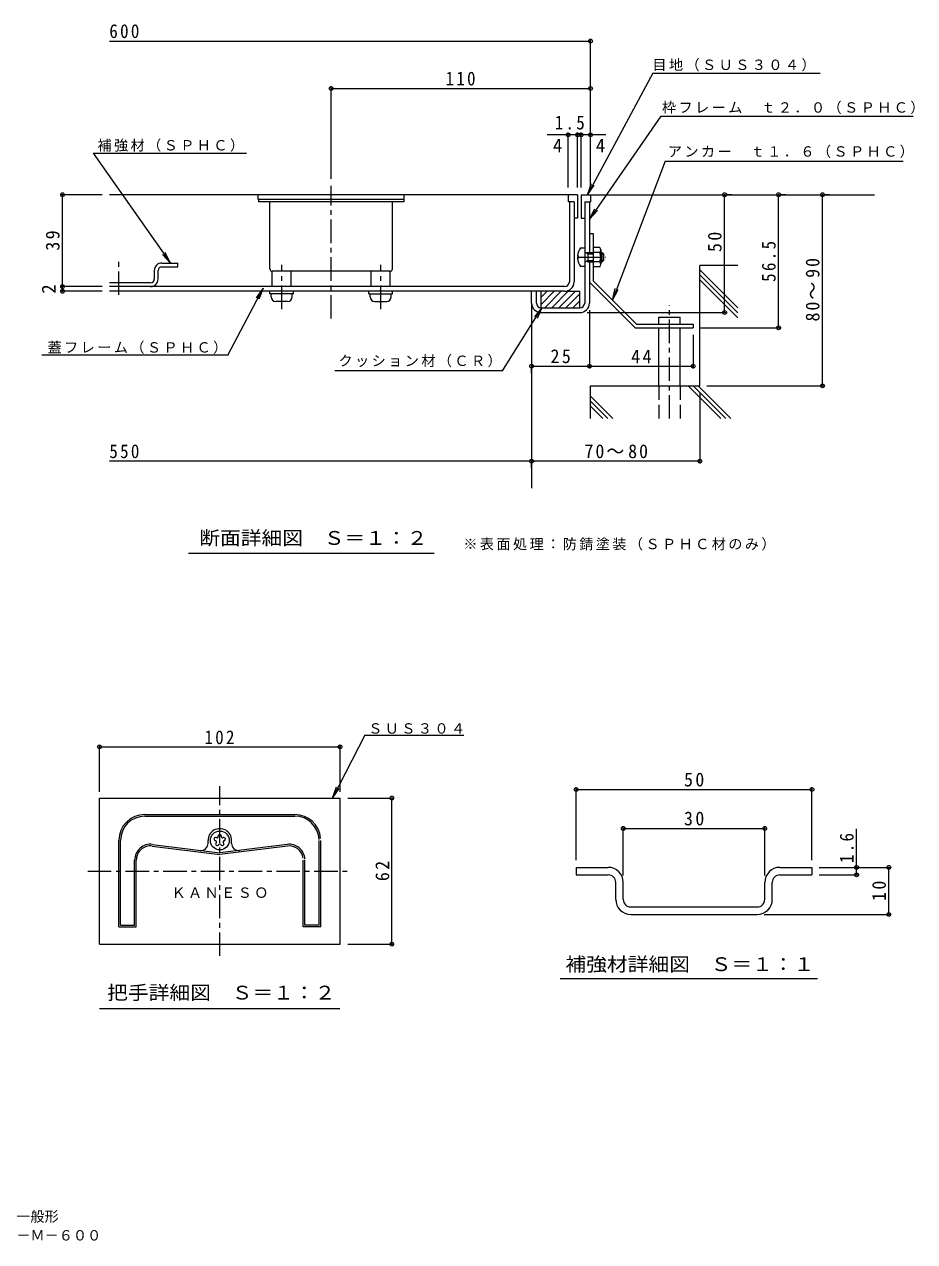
# Model space of a CAD drawing. Units: millimetres on the paper, enlarged 5 times, with parts at other scales. Extents: x -915 to 924, y -680 to 611.
# Drawn here: x -20 to 924, y -680 to 611 of the extents above; entities that cross this region are included whole.
import ezdxf
from ezdxf.enums import TextEntityAlignment as Align

# ---------------------------------------------------------------- set-up
doc = ezdxf.new("R2010")
doc.units = ezdxf.units.MM
doc.header["$LTSCALE"] = 5
doc.header["$PDMODE"] = 32
doc.header["$PDSIZE"] = 4
doc.linetypes.add('CHAIN1', pattern=[8, 5, -1, 1, -1])
doc.linetypes.add('DASHED3', pattern=[4, 3, -1])
for name, color, linetype, lineweight in [('D-1_ピット', 2, 'Continuous', 9), ('D-2_蓋', 3, 'Continuous', 9), ('D-3_受枠', 4, 'Continuous', 9), ('D-4_寸法', 7, 'Continuous', 9), ('D-6_躯体', 6, 'Continuous', 5), ('F-0_F-0ﾚｲﾔ', 7, 'Continuous', 9), ('F-4_F-4ﾚｲﾔ', 7, 'Continuous', 9), ('F-F_F-Fﾚｲﾔ', 7, 'Continuous', 9)]:
    doc.layers.add(name, color=color, linetype=linetype, lineweight=lineweight)
doc.layers.add('F-5_F-5ﾚｲﾔ', color=7, linetype='Continuous')
doc.styles.add('ＭＳ ゴシック', font='')
doc.styles.get('ＭＳ ゴシック').set_extended_font_data('MS Gothic')

msp = doc.modelspace()

# ---------------------------------------------------------------- linework, layer by layer
at = {"layer": 'D-1_ピット', "linetype": 'CHAIN1'}
for p, q in [((304.959, 298.565), (304.959, 439.271)), ((79.959, 323.613), (79.959, 363.636)), ((565.791, 363.752), (595.996, 363.752)), ((252.459, 308.67), (252.459, 355.768)), ((357.459, 308.67), (357.459, 355.768))]:
    msp.add_line(p, q, dxfattribs=at)
at = {"layer": 'D-1_ピット'}
for p, q in [((227.459, 425.002), (227.459, 430.002)), ((382.459, 425.002), (382.459, 430.002)), ((569.959, 430.002), (569.959, 405.002)), ((569.959, 430.002), (579.959, 430.002)), ((579.959, 430.002), (579.959, 422.502)), ((382.459, 425.002), (227.459, 425.002)), ((227.959, 425.002), (227.959, 422.502)), ((381.959, 422.502), (227.959, 422.502)), ((239.959, 351.252), (239.959, 422.502)), ((369.959, 351.252), (369.959, 422.502)), ((381.959, 425.002), (381.959, 422.502)), ((573.709, 422.502), (579.959, 422.502)), ((573.709, 422.502), (573.709, 315.002)), ((578.709, 422.502), (578.709, 368.752)), ((569.959, 405.002), (573.709, 405.002)), ((578.709, 388.752), (582.709, 388.752)), ((582.709, 388.752), (582.709, 338.752)), ((566.007, 365.002), (567.01, 365.002)), ((566.007, 362.502), (567.01, 362.502)), ((567.01, 362.502), (567.01, 365.002)), ((569.4, 373.752), (573.709, 373.752)), ((577.209, 367.252), (573.953, 369.198)), ((577.209, 368.752), (575.932, 368.015)), ((577.209, 368.752), (582.709, 368.752)), ((577.209, 367.252), (582.709, 367.252)), ((589.771, 373.877), (582.709, 373.877)), ((589.771, 368.825), (582.709, 368.825)), ((590.709, 371.351), (590.709, 356.153)), ((590.709, 368.752), (592.209, 368.752)), ((590.709, 367.252), (593.709, 367.252)), ((592.209, 358.752), (592.209, 368.752)), ((593.709, 367.252), (592.209, 368.752)), ((593.709, 367.252), (593.709, 360.252)), ((117.459, 349.502), (117.459, 340.502)), ((121.459, 340.502), (121.459, 349.502)), ((125.459, 357.502), (142.459, 357.502)), ((125.459, 353.502), (142.459, 353.502)), ((142.459, 353.502), (142.459, 357.502)), ((242.459, 332.502), (242.459, 348.752)), ((367.459, 348.752), (242.459, 348.752)), ((262.459, 332.502), (262.459, 348.752)), ((347.459, 332.502), (347.459, 348.752)), ((367.459, 332.502), (367.459, 348.752)), ((573.709, 353.752), (569.4, 353.752)), ((577.209, 360.252), (573.953, 358.306)), ((577.209, 360.252), (582.709, 360.252)), ((577.209, 358.752), (582.709, 358.752)), ((578.709, 358.752), (578.709, 315.002)), ((589.771, 358.679), (582.709, 358.679)), ((589.771, 353.627), (582.709, 353.627)), ((590.709, 360.252), (593.709, 360.252)), ((590.709, 358.752), (592.209, 358.752)), ((593.709, 360.252), (592.209, 358.752)), ((113.459, 336.502), (69.779, 336.502)), ((578.709, 337.095), (627.052, 288.752)), ((582.709, 338.752), (628.709, 292.752)), ((239.959, 325.002), (239.959, 327.502)), ((264.959, 325.002), (239.959, 325.002)), ((241.209, 321.752), (241.209, 325.002)), ((263.709, 321.752), (263.709, 325.002)), ((264.959, 325.002), (264.959, 327.502)), ((344.959, 325.002), (344.959, 327.502)), ((344.959, 325.002), (369.959, 325.002)), ((346.209, 321.752), (346.209, 325.002)), ((368.709, 321.752), (368.709, 325.002)), ((369.959, 325.002), (369.959, 327.502)), ((517.459, 315.002), (517.459, 327.502)), ((522.459, 315.002), (522.459, 327.502)), ((258.709, 316.752), (246.209, 316.752)), ((351.209, 316.752), (363.709, 316.752)), ((527.459, 310.002), (568.709, 310.002)), ((527.459, 305.002), (568.709, 305.002)), ((627.052, 288.752), (688.709, 288.752)), ((628.709, 292.752), (688.709, 292.752)), ((688.709, 292.752), (688.709, 288.752))]:
    msp.add_line(p, q, dxfattribs=at)
msp.add_lwpolyline([(577.209, 368.752), (577.209, 358.752), (575.932, 359.489)], dxfattribs=at)
for centre, radius, start, end in [((582.209, 363.752), 16.25, 142.02013, 175.58826), ((582.209, 363.752), 16.25, 184.41174, 217.97987), ((574.209, 369.627), 0.5, 180, 239.14018), ((586.84, 371.351), 3.869, 319.24529, 40.75453), ((576.524, 363.752), 14.185, 339.04448, 20.95552), ((125.459, 349.502), 8, 90, 180), ((125.459, 349.502), 4, 90, 180), ((242.459, 351.252), 2.5, 180, 270), ((367.459, 351.252), 2.5, 270, 0), ((574.209, 357.877), 0.5, 120.85982, 180), ((586.84, 356.153), 3.869, 319.24486, 40.75514), ((113.459, 340.502), 4, 270, 0), ((113.459, 340.502), 8, 270, 0), ((246.209, 321.752), 5, 180, 270), ((258.709, 321.752), 5, 270, 0), ((351.209, 321.752), 5, 180, 270), ((363.709, 321.752), 5, 270, 0), ((527.459, 315.002), 10, 180, 270), ((527.459, 315.002), 5, 180, 270), ((568.709, 315.002), 5, 270, 0), ((568.709, 315.002), 10, 270, 0)]:
    msp.add_arc(centre, radius, start, end, dxfattribs=at)
at = {"layer": 'D-2_蓋'}
for p, q in [((566.209, 430.002), (69.779, 430.002)), ((556.209, 430.002), (556.209, 422.502)), ((566.209, 430.002), (566.209, 405.002)), ((562.459, 422.502), (556.209, 422.502)), ((557.459, 422.502), (557.459, 337.502)), ((562.459, 422.502), (562.459, 337.502)), ((566.209, 405.002), (562.459, 405.002)), ((552.459, 332.502), (69.779, 332.502)), ((552.459, 327.502), (69.779, 327.502)), ((59.359, -364.816), (59.359, -209.816)), ((59.359, -209.816), (314.359, -209.816)), ((314.359, -364.816), (314.359, -209.816)), ((107.359, -227.316), (266.359, -227.316)), ((107.359, -229.066), (266.359, -229.066)), ((79.859, -346.316), (79.859, -254.816)), ((81.609, -344.566), (81.609, -254.816)), ((174.359, -257.949), (174.359, -254.816)), ((182.719, -255.311), (182.039, -255.09)), ((183.219, -256.85), (182.799, -257.428)), ((183.8, -251.982), (183.12, -251.761)), ((185.109, -251.031), (185.109, -250.316)), ((188.609, -251.031), (188.609, -250.316)), ((189.918, -251.982), (190.598, -251.761)), ((190.5, -256.85), (190.92, -257.428)), ((191, -255.311), (191.68, -255.09)), ((199.359, -257.949), (199.359, -254.816)), ((292.109, -344.566), (292.109, -254.816)), ((293.859, -346.316), (293.859, -254.816)), ((115.251, -260.713), (186.859, -269.816)), ((115.472, -258.977), (186.859, -268.052)), ((186.05, -258.907), (185.63, -259.485)), ((258.247, -258.977), (186.859, -268.052)), ((258.468, -260.713), (186.859, -269.816)), ((187.668, -258.907), (188.089, -259.485)), ((275.359, -346.316), (275.359, -275.594)), ((277.109, -344.566), (277.109, -275.594)), ((293.859, -346.316), (275.359, -346.316)), ((292.109, -344.566), (277.109, -344.566)), ((59.359, -364.816), (314.359, -364.816))]:
    msp.add_line(p, q, dxfattribs=at)
at = {"layer": 'D-2_蓋', "linetype": 'CHAIN1'}
for p, q in [((186.859, -377.316), (186.859, -197.316)), ((46.859, -287.316), (326.859, -287.316))]:
    msp.add_line(p, q, dxfattribs=at)
at = {"layer": 'D-2_蓋'}
for points in [[(79.859, -346.316), (98.359, -346.316), (98.359, -275.594)], [(81.609, -344.566), (96.609, -344.566), (96.609, -275.594)]]:
    msp.add_lwpolyline(points, dxfattribs=at)
msp.add_circle((186.859, -254.816), 10, dxfattribs=at)
for centre, radius, start, end in [((552.459, 337.502), 10, 270, 0), ((552.459, 337.502), 5, 270, 0), ((107.359, -254.816), 27.5, 90, 180), ((107.359, -254.816), 25.75, 90, 179.99998), ((266.359, -254.816), 27.5, 4.39571, 90), ((266.359, -254.816), 25.75, 2.24512, 90), ((186.859, -254.816), 12.5, 359.99998, 180), ((166.859, -257.949), 7.5, 262.75548, 0), ((182.58, -253.426), 1.75, 71.99998, 252), ((184.214, -258.457), 1.75, 144, 324), ((182.41, -256.262), 1, 324, 72), ((184.109, -251.031), 1, 252, 0), ((186.859, -250.316), 1.75, 89.99998, 180), ((186.859, -250.316), 1.75, 0, 90), ((189.504, -258.457), 1.75, 216, 36), ((189.609, -251.031), 1, 180, 288), ((191.309, -256.262), 1, 108, 216), ((191.139, -253.426), 1.75, 17.99998, 108), ((191.139, -253.426), 1.75, 288, 18), ((206.859, -257.949), 7.5, 180, 277.24451), ((113.359, -275.594), 16.75, 82.75548, 179.99998), ((113.359, -275.594), 15, 82.75548, 180), ((186.859, -259.495), 1, 36, 144), ((260.359, -275.594), 16.75, 2.83487, 97.24451), ((260.359, -275.594), 15, 7.01646, 97.24451)]:
    msp.add_arc(centre, radius, start, end, dxfattribs=at)
at = {"layer": 'D-3_受枠'}
for p, q in [((527.459, 313.661), (541.3, 327.502)), ((527.459, 321.161), (533.8, 327.502)), ((527.459, 310.002), (527.459, 327.502)), ((531.3, 310.002), (548.8, 327.502)), ((538.8, 310.002), (556.3, 327.502)), ((546.3, 310.002), (563.8, 327.502)), ((552.459, 327.502), (568.709, 327.502)), ((553.8, 310.002), (568.709, 324.911)), ((568.709, 310.002), (568.709, 327.502)), ((561.3, 310.002), (568.709, 317.411))]:
    msp.add_line(p, q, dxfattribs=at)
at = {"layer": 'D-4_寸法'}
for p, q in [((579.959, 437.502), (579.959, 595.404)), ((69.779, 592.904), (579.959, 592.904)), ((645.965, 559.024), (576.56, 430.002)), ((645.965, 559.024), (823.465, 559.024)), ((304.959, 446.771), (304.959, 545.108)), ((304.959, 542.608), (579.959, 542.608)), ((654.602, 513.311), (578.709, 403.871)), ((654.602, 513.311), (922.102, 513.311)), ((566.209, 493.365), (533.928, 493.365)), ((556.209, 437.502), (556.209, 495.865)), ((566.209, 437.502), (566.209, 495.865)), ((569.959, 493.365), (566.209, 493.365)), ((569.959, 437.502), (569.959, 495.865)), ((596.153, 493.365), (569.959, 493.365)), ((52.731, 474.13), (215.231, 474.13)), ((52.731, 474.13), (134.65, 357.502)), ((658.955, 465.422), (603.183, 318.278)), ((658.955, 465.422), (911.455, 465.422)), ((576.56, 430.002), (580.994, 441.689)), ((576.56, 430.002), (583.868, 440.143)), ((62.279, 430.002), (17.671, 430.002)), ((20.171, 332.502), (20.171, 430.002)), ((722.044, 305.002), (722.044, 430.002)), ((729.544, 430.002), (724.544, 430.002)), ((779.334, 288.752), (779.334, 430.002)), ((786.834, 430.002), (781.834, 430.002)), ((825.814, 227.308), (825.814, 430.002)), ((833.314, 430.002), (828.314, 430.002)), ((578.709, 403.871), (584.43, 414.985)), ((578.709, 403.871), (587.112, 413.125)), ((134.65, 357.502), (126.191, 366.706)), ((134.65, 357.502), (128.862, 368.582)), ((62.279, 332.502), (17.671, 332.502)), ((62.279, 327.502), (17.671, 327.502)), ((20.171, 327.502), (20.171, 332.502)), ((195.274, 259.715), (232.728, 330.893)), ((232.728, 330.893), (225.513, 320.685)), ((232.728, 330.893), (228.401, 319.166)), ((603.183, 318.278), (606.05, 330.445)), ((603.183, 318.278), (609.101, 329.288)), ((528.336, 310.002), (520.387, 300.356)), ((576.209, 305.002), (724.544, 305.002)), ((578.709, 307.502), (578.709, 245.668)), ((696.209, 288.752), (781.834, 288.752)), ((688.709, 281.252), (688.709, 245.668)), ((195.274, 259.715), (-1.947, 259.715)), ((517.459, 248.168), (578.709, 248.168)), ((517.459, 240.668), (517.459, 245.668)), ((578.709, 248.168), (688.709, 248.168)), ((486.531, 243.075), (308.905, 243.075)), ((695.81, 219.808), (695.81, 144.899)), ((703.31, 227.308), (828.314, 227.308)), ((517.459, 147.399), (69.779, 147.399)), ((695.81, 147.399), (517.459, 147.399)), ((517.459, 139.899), (517.459, 144.899)), ((153.663, 49.852), (413.952, 49.852)), ((59.359, -203.119), (59.359, -153.935)), ((340.737, -143.226), (306.293, -209.816)), ((314.359, -203.119), (314.359, -153.935)), ((340.737, -143.226), (445.642, -143.226)), ((59.359, -155.435), (314.359, -155.435)), ((306.293, -209.816), (310.537, -198.059)), ((306.293, -209.816), (313.436, -199.558)), ((322.723, -209.816), (370.684, -209.816)), ((369.184, -364.816), (369.184, -209.816)), ((322.723, -364.816), (370.684, -364.816)), ((59.464, -432.941), (314.255, -432.941))]:
    msp.add_line(p, q, dxfattribs=at)
msp.add_lwpolyline([(486.531, 243.075), (528.336, 310.002), (523.155, 298.627)], dxfattribs=at)
for p in [(579.959, 592.904), (304.959, 542.608), (579.959, 542.608), (556.209, 493.365), (566.209, 493.365), (569.959, 493.365), (579.959, 493.365), (20.171, 430.002), (722.044, 430.002), (779.334, 430.002), (825.814, 430.002), (20.171, 332.502), (20.171, 327.502), (722.044, 305.002), (779.334, 288.752), (517.459, 248.168), (578.709, 248.168), (688.709, 248.168), (825.814, 227.308), (517.459, 147.399), (695.81, 147.399), (59.359, -155.435), (314.359, -155.435), (369.184, -209.816), (369.184, -364.816)]:
    msp.add_point(p, dxfattribs=at)
at = {"layer": 'D-6_躯体'}
for p, q in [((579.959, 430.002), (880.949, 430.002)), ((736.209, 355.002), (695.81, 355.002)), ((695.81, 350.402), (736.209, 310.002)), ((695.81, 345.098), (736.209, 304.699)), ((695.81, 339.795), (736.209, 299.396)), ((517.459, 315.002), (517.459, 118.765)), ((652.459, 300.252), (674.959, 300.252)), ((652.459, 292.752), (652.459, 300.252)), ((674.959, 292.752), (674.959, 300.252)), ((652.459, 227.308), (652.459, 288.752)), ((674.959, 227.308), (674.959, 288.752)), ((579.959, 192.502), (579.959, 227.308)), ((683.296, 227.308), (718.103, 192.502)), ((688.6, 227.308), (723.406, 192.502)), ((693.903, 227.308), (728.709, 192.502)), ((579.959, 216.252), (603.709, 192.502)), ((579.959, 210.949), (598.406, 192.502)), ((579.959, 205.646), (593.102, 192.502))]:
    msp.add_line(p, q, dxfattribs=at)
at = {"layer": 'D-6_躯体', "linetype": 'CHAIN1'}
msp.add_line((663.709, 192.502), (663.709, 312.986), dxfattribs=at)
at = {"layer": 'D-6_躯体', "linetype": 'DASHED3'}
for p, q in [((652.459, 227.308), (652.459, 192.502)), ((674.959, 227.308), (674.959, 192.502))]:
    msp.add_line(p, q, dxfattribs=at)
at = {"layer": 'D-6_躯体'}
msp.add_lwpolyline([(579.959, 227.308), (695.81, 227.308), (695.81, 355.002)], dxfattribs=at)
at = {"layer": 'F-0_F-0ﾚｲﾔ'}
for p, q in [((564.608, -283.339), (564.608, -291.339)), ((564.608, -283.339), (598.608, -283.339)), ((780.609, -283.339), (814.609, -283.339)), ((814.609, -283.339), (814.609, -291.339)), ((564.608, -291.339), (598.608, -291.339)), ((780.609, -291.339), (814.609, -291.339)), ((606.609, -317.339), (606.609, -299.339)), ((614.608, -317.339), (614.608, -299.339)), ((764.608, -317.339), (764.608, -299.339)), ((772.609, -317.339), (772.609, -299.339)), ((622.609, -325.339), (756.608, -325.339)), ((622.609, -333.339), (756.608, -333.339))]:
    msp.add_line(p, q, dxfattribs=at)
for centre, radius, start, end in [((598.608, -299.339), 16, 0, 90), ((780.609, -299.339), 16, 90, 180), ((598.608, -299.339), 8, 0, 90), ((780.609, -299.339), 8, 90, 180), ((622.609, -317.339), 16, 180, 270), ((622.609, -317.339), 8, 180, 270), ((756.608, -317.339), 8, 270, 0), ((756.608, -317.339), 16, 270, 0)]:
    msp.add_arc(centre, radius, start, end, dxfattribs=at)
at = {"layer": 'F-4_F-4ﾚｲﾔ'}
for p, q in [((564.608, -275.839), (564.608, -198.253)), ((564.608, -200.753), (814.609, -200.753)), ((814.609, -275.839), (814.609, -198.253)), ((614.608, -291.839), (614.608, -239.528)), ((614.608, -242.028), (764.608, -242.028)), ((764.608, -291.839), (764.608, -239.528)), ((862.001, -291.339), (862.001, -242.348)), ((822.109, -283.339), (898.73, -283.339)), ((896.23, -333.339), (896.23, -283.339)), ((822.109, -291.339), (864.501, -291.339)), ((764.108, -333.339), (898.73, -333.339))]:
    msp.add_line(p, q, dxfattribs=at)
for p in [(564.608, -200.753), (814.609, -200.753), (614.608, -242.028), (764.608, -242.028), (862.001, -283.339), (896.23, -283.339), (862.001, -291.339), (896.23, -333.339)]:
    msp.add_point(p, dxfattribs=at)
at = {"layer": 'F-F_F-Fﾚｲﾔ'}
msp.add_line((547.564, -401.321), (820.469, -401.321), dxfattribs=at)

# ---------------------------------------------------------------- texts
at = {"layer": 'D-4_寸法', "color": 2, "style": 'ＭＳ ゴシック'}
for p in [(540.038, 470.365), (585.518, 470.365)]:
    msp.add_text('4', height=14.66, dxfattribs=at).set_placement(p, align=Align.BOTTOM_LEFT)
msp.add_text('2', height=14.66, rotation=90, dxfattribs=at).set_placement((17.171, 325.002), align=Align.BOTTOM_LEFT)
at = {"layer": 'D-4_寸法', "color": 2, "style": 'ＭＳ ゴシック', "width": 1.1}
for s, p in [('断面詳細図\u3000Ｓ＝１：２', (165.087, 54.257)), ('把手詳細図\u3000Ｓ＝１：２', (67.454, -427.915))]:
    msp.add_text(s, height=14.66, dxfattribs=at).set_placement(p, align=Align.BOTTOM_LEFT)
at = {"layer": 'D-4_寸法', "color": 2, "char_height": 14.66, "attachment_point": 7, "style": 'ＭＳ ゴシック'}
for s, insert in [('\\T1.27;\\W0.9;600', (69.779, 595.904)), ('\\T1.27;\\W0.9;110', (426.209, 545.608)), ('\\T1.27;\\W0.9;1.5', (541.994, 498.94)), ('\\T1.27;\\W0.95;25', (537.459, 251.168)), ('\\T1.27;\\W0.95;44', (623.084, 251.168)), ('\\T1.27;\\W0.9;550', (69.779, 150.399)), ('\\T1.22;\\W0.95;70～80', (573.51, 150.399)), ('\\T1.27;\\W0.9;102', (170.609, -152.935))]:
    msp.add_mtext(s, dxfattribs=dict(at, insert=insert))
at = {"layer": 'D-4_寸法', "char_height": 11, "attachment_point": 7, "style": 'ＭＳ ゴシック'}
for s, insert in [('\\T1.17;目地（ＳＵＳ３０４）', (645.501, 560.785)), ('\\T1.17;枠フレーム\u3000ｔ２．０（ＳＰＨＣ）', (655.608, 515.533)), ('\\T1.17;補強材（ＳＰＨＣ）', (57.176, 475.459)), ('\\T1.17;アンカー\u3000ｔ１．６（ＳＰＨＣ）', (661.874, 468.888)), ('\\T1.17;蓋フレーム（ＳＰＨＣ）', (4.257, 261.126)), ('\\T1.17;クッション材（ＣＲ）', (312.721, 246.898)), ('\\T1.17;※表面処理：防錆塗装（ＳＰＨＣ材のみ）', (445.038, 52.631)), ('\\T1.17;ＳＵＳ３０４', (344.212, -141.713)), ('\\T1.17;ＫＡＮＥＳＯ', (135.609, -315.861))]:
    msp.add_mtext(s, dxfattribs=dict(at, insert=insert))
at = {"layer": 'D-4_寸法', "color": 2, "char_height": 14.66, "attachment_point": 7, "rotation": 90, "style": 'ＭＳ ゴシック'}
for s, insert in [('\\T1.27;\\W0.95;39', (17.171, 370.627)), ('\\T1.27;\\W0.95;50', (719.044, 369.195)), ('\\T1.28;\\W0.9;56.5', (776.334, 337.502)), ('\\T1.22;\\W0.95;80～90', (822.814, 295.53)), ('\\T1.27;\\W0.95;62', (366.684, -297.941))]:
    msp.add_mtext(s, dxfattribs=dict(at, insert=insert))
at = {"layer": 'F-4_F-4ﾚｲﾔ', "color": 2, "char_height": 14.66, "attachment_point": 7, "style": 'ＭＳ ゴシック'}
for s, insert in [('\\T1.27;\\W0.95;50', (678.984, -197.753)), ('\\T1.27;\\W0.95;30', (678.983, -239.028))]:
    msp.add_mtext(s, dxfattribs=dict(at, insert=insert))
at = {"layer": 'F-4_F-4ﾚｲﾔ', "color": 2, "char_height": 14.66, "attachment_point": 7, "rotation": 90, "style": 'ＭＳ ゴシック'}
for s, insert in [('\\T1.27;\\W0.9;1.6', (859.001, -278.7)), ('\\T1.27;\\W0.95;10', (893.23, -318.964))]:
    msp.add_mtext(s, dxfattribs=dict(at, insert=insert))
at = {"layer": 'F-5_F-5ﾚｲﾔ', "style": 'ＭＳ ゴシック'}
msp.add_text('フロアーハッチ\u3000充填用（充填深さ：29mm）\u3000屋内用\u3000一般形', height=11, dxfattribs=at).set_placement((-403.973, -662.327), align=Align.BOTTOM_LEFT)
at = {"layer": 'F-F_F-Fﾚｲﾔ', "color": 2, "style": 'ＭＳ ゴシック', "width": 1.1}
msp.add_text('補強材詳細図\u3000Ｓ＝１：１', height=14.66, dxfattribs=at).set_placement((553.279, -397.774), align=Align.BOTTOM_LEFT)
at = {"layer": 'F-F_F-Fﾚｲﾔ', "style": 'ＭＳ ゴシック'}
msp.add_text('スチール製\u3000ステンレス目地\u3000把手ロック式\u3000ＭＴＳＳ－Ｍ－６００', height=11, dxfattribs=at).set_placement((-403.973, -682.327), align=Align.BOTTOM_LEFT)

doc.saveas('drawing.dxf')
